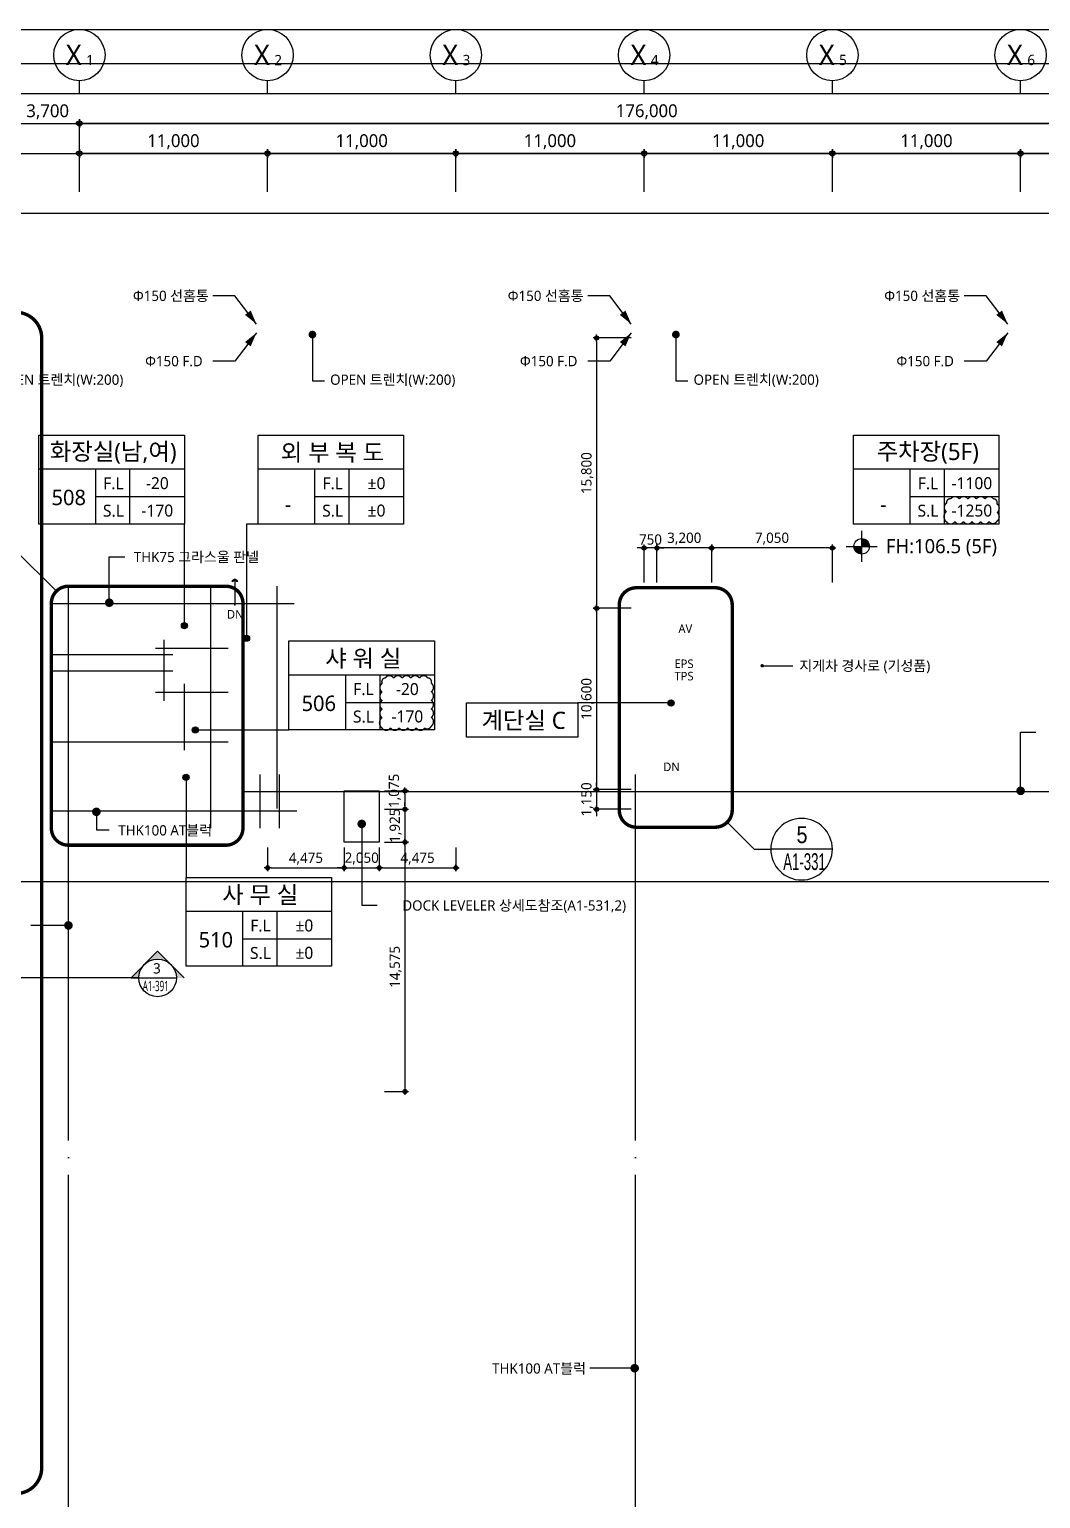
# Model space of a CAD drawing. Header units: millimetres. Extents: x 45782458 to 46215946, y 191740 to 1509539.
# Drawn here: x 45895054 to 45954142, y 387555 to 473440 of the extents above; entities that cross this region are included whole.
import ezdxf
from ezdxf.enums import TextEntityAlignment as Align

# ---------------------------------------------------------------- set-up
doc = ezdxf.new("R2010")
doc.units = ezdxf.units.MM
doc.header["$LTSCALE"] = 1000
doc.header["$MEASUREMENT"] = 0
doc.header["$PDSIZE"] = -10
for name, pattern in [('ACAD_ISO03W100', [30, 12, -18]), ('CEN', [62, 60, -1, 0, -1]), ('SYM$0$DASHDOT', [1, 0.5, -0.25, 0, -0.25])]:
    doc.linetypes.add(name, pattern=pattern)
doc.layers.get('0').update_dxf_attribs({"linetype": 'CONTINUOUS'})
doc.layers.get('Defpoints').update_dxf_attribs({"color": 171, "linetype": 'CONTINUOUS'})
for name, color, linetype in [('Center(AR)', 30, 'CEN'), ('DIM', 7, 'CONTINUOUS'), ('LED', 7, 'CONTINUOUS'), ('NDIM', 7, 'CONTINUOUS'), ('SYM', 7, 'CONTINUOUS'), ('SYM(AXIS)', 7, 'CONTINUOUS'), ('SYM(STAIR)', 251, 'CONTINUOUS'), ('SYMBOL', 7, 'CONTINUOUS'), ('TEXT(AXIS)', 2, 'CONTINUOUS'), ('TEXT(MIN)', 7, 'CONTINUOUS'), ('TEXT(노트)', 7, 'CONTINUOUS'), ('TEXT(실명)', 3, 'CONTINUOUS'), ('TEXT-기입', 6, 'CONTINUOUS'), ('TITLE', 7, 'CONTINUOUS'), ('구간정리', 6, 'CONTINUOUS'), ('구간정리-TEXT', 3, 'CONTINUOUS')]:
    doc.layers.add(name, color=color, linetype=linetype)
doc.layers.add('VE변경사항적용-20220616', color=10, linetype='CONTINUOUS', plot=False)
doc.styles.add('CGS', font='cgse', dxfattribs={"bigfont": 'cgs'})
doc.styles.add('SYM$0$ARIAL', font='arial.ttf')
doc.styles.add('SYM$0$돋움', font='', dxfattribs={"width": 0.9})
doc.styles.add('TE', font='malgun_0.ttf')
doc.styles.add('궁서체', font='')
doc.styles.add('나눔바른고딕', font='NanumBarunGothic.ttf')
doc.styles.get('SYM$0$돋움').set_extended_font_data('Dotum')
doc.styles.get('궁서체').set_extended_font_data('GungsuhChe')
doc.dimstyles.new('BA', dxfattribs={"dimscale": 500, "dimtxt": 3, "dimasz": 1, "dimexe": 1, "dimexo": 5, "dimgap": 0.9, "dimtad": 1, "dimdec": 0, "dimdsep": 46, "dimlunit": 6, "dimtxsty": 'TE', "dimblk": 'DDD', "dimcen": 2.5, "dimclrd": 256, "dimclre": 256, "dimclrt": 3, "dimazin": 2, "dimtfac": 1, "dimtdec": 0, "dimtix": 1, "dimtmove": 2, "dimatfit": 3, "dimldrblk": 'DDD', "dimfxl": 1, "dimtolj": 1, "dimtzin": 0, "dimarcsym": 2})
doc.dimstyles.new('CPDIM1', dxfattribs={"dimtxt": 3, "dimasz": 2.5, "dimexe": 1.25, "dimexo": 5, "dimgap": 1.5, "dimtad": 1, "dimdec": 0, "dimzin": 1, "dimdsep": 46, "dimlunit": 6, "dimtxsty": '궁서체', "dimblk1": 'Z_DOT', "dimblk2": 'Z_DOT', "dimsah": 1, "dimcen": 2.5, "dimadec": 0, "dimazin": 0, "dimtfac": 1, "dimtdec": 0, "dimtix": 1, "dimtmove": 2, "dimatfit": 3, "dimldrblk": 'Z_DOT', "dimfxl": 1, "dimtolj": 1, "dimtzin": 1, "dimarcsym": 0})
doc.dimstyles.new('NDIM 1200', dxfattribs={"dimscale": 500, "dimtxt": 3, "dimasz": 1, "dimexe": 2, "dimexo": 2, "dimgap": 1, "dimtad": 1, "dimdec": 0, "dimdsep": 46, "dimtxsty": 'CGS', "dimblk": 'DOT0', "dimcen": 1, "dimdle": 8, "dimclrd": 2, "dimclre": 2, "dimclrt": 2, "dimadec": 0, "dimazin": 0, "dimtfac": 1, "dimtdec": 0, "dimtix": 1, "dimtmove": 2, "dimatfit": 3, "dimldrblk": 'DOT0', "dimfxl": 1, "dimtolj": 1, "dimtzin": 0, "dimlwd": -1, "dimlwe": -1, "dimarcsym": 0})

# ---------------------------------------------------------------- blocks, each defined once
blk = doc.blocks.new('DDD')
at = {"layer": 'DIM', "color": 0}
for p, q in [((-1, 0), (1, 0)), ((0, -1), (0, 1))]:
    blk.add_line(p, q, dxfattribs=at)
for radius in [0.6, 0.3]:
    blk.add_circle((0, 0), radius, dxfattribs=at)
blk = doc.blocks.new('*D264')
at = {"layer": 'Defpoints', "color": 0, "ltscale": 0.4, "transparency": 16777216}
for p in [(45897972, 467940), (45894272, 462690), (45897972, 462690)]:
    blk.add_point(p, dxfattribs=at)
at = {"layer": 'NDIM', "lineweight": -2, "ltscale": 0.4, "transparency": 16777216}
for p, q in [((45894272, 463940), (45894272, 468190)), ((45897972, 463940), (45897972, 468190)), ((45894522, 467940), (45897722, 467940))]:
    blk.add_line(p, q, dxfattribs=at)
at = {"layer": 'NDIM', "lineweight": -2, "ltscale": 0.4, "transparency": 16777216, "xscale": 250, "yscale": 250, "zscale": 250, "rotation": 180}
blk.add_blockref('DDD', (45894272, 467940), dxfattribs=at)
at = {"layer": 'NDIM', "lineweight": -2, "ltscale": 0.4, "transparency": 16777216, "xscale": 250, "yscale": 250, "zscale": 250}
blk.add_blockref('DDD', (45897972, 467940), dxfattribs=at)
at = {"layer": 'NDIM', "color": 3, "ltscale": 0.4, "transparency": 16777216, "insert": (45896122, 468616), "char_height": 750, "attachment_point": 5, "style": 'TE'}
blk.add_mtext('\\A1;3,700', dxfattribs=at)
blk = doc.blocks.new('*D265')
at = {"layer": 'Defpoints', "color": 0, "ltscale": 0.4, "transparency": 16777216}
for p in [(45897972, 466190), (45897972, 462690), (45908972, 462690)]:
    blk.add_point(p, dxfattribs=at)
at = {"layer": 'NDIM', "lineweight": -2, "ltscale": 0.4, "transparency": 16777216}
for p, q in [((45897972, 463940), (45897972, 466440)), ((45908972, 463940), (45908972, 466440)), ((45908722, 466190), (45898222, 466190))]:
    blk.add_line(p, q, dxfattribs=at)
at = {"layer": 'NDIM', "lineweight": -2, "ltscale": 0.4, "transparency": 16777216, "xscale": 250, "yscale": 250, "zscale": 250, "rotation": 180}
blk.add_blockref('DDD', (45897972, 466190), dxfattribs=at)
at = {"layer": 'NDIM', "lineweight": -2, "ltscale": 0.4, "transparency": 16777216, "xscale": 250, "yscale": 250, "zscale": 250}
blk.add_blockref('DDD', (45908972, 466190), dxfattribs=at)
at = {"layer": 'NDIM', "color": 3, "ltscale": 0.4, "transparency": 16777216, "insert": (45903472, 466868), "char_height": 750, "attachment_point": 5, "style": 'TE'}
blk.add_mtext('\\A1;11,000', dxfattribs=at)
blk = doc.blocks.new('A$C2F20087E')
at = {"layer": 'SYM(AXIS)'}
blk.add_line((600, 0), (600, 300), dxfattribs=at)
blk.add_circle((600, 900), 600, dxfattribs=at)
blk = doc.blocks.new('*D266')
at = {"layer": 'Defpoints', "color": 0, "ltscale": 0.4, "transparency": 16777216}
for p in [(45908972, 466190), (45908972, 462690), (45919972, 462690)]:
    blk.add_point(p, dxfattribs=at)
at = {"layer": 'NDIM', "lineweight": -2, "ltscale": 0.4, "transparency": 16777216}
for p, q in [((45908972, 463940), (45908972, 466440)), ((45919972, 463940), (45919972, 466440)), ((45919722, 466190), (45909222, 466190))]:
    blk.add_line(p, q, dxfattribs=at)
at = {"layer": 'NDIM', "lineweight": -2, "ltscale": 0.4, "transparency": 16777216, "xscale": 250, "yscale": 250, "zscale": 250, "rotation": 180}
blk.add_blockref('DDD', (45908972, 466190), dxfattribs=at)
at = {"layer": 'NDIM', "lineweight": -2, "ltscale": 0.4, "transparency": 16777216, "xscale": 250, "yscale": 250, "zscale": 250}
blk.add_blockref('DDD', (45919972, 466190), dxfattribs=at)
at = {"layer": 'NDIM', "color": 3, "ltscale": 0.4, "transparency": 16777216, "insert": (45914472, 466868), "char_height": 750, "attachment_point": 5, "style": 'TE'}
blk.add_mtext('\\A1;11,000', dxfattribs=at)
blk = doc.blocks.new('*D267')
at = {"layer": 'Defpoints', "color": 0, "ltscale": 0.4, "transparency": 16777216}
for p in [(45919972, 466190), (45919972, 462690), (45930972, 462690)]:
    blk.add_point(p, dxfattribs=at)
at = {"layer": 'NDIM', "lineweight": -2, "ltscale": 0.4, "transparency": 16777216}
for p, q in [((45919972, 463940), (45919972, 466440)), ((45930972, 463940), (45930972, 466440)), ((45930722, 466190), (45920222, 466190))]:
    blk.add_line(p, q, dxfattribs=at)
at = {"layer": 'NDIM', "lineweight": -2, "ltscale": 0.4, "transparency": 16777216, "xscale": 250, "yscale": 250, "zscale": 250, "rotation": 180}
blk.add_blockref('DDD', (45919972, 466190), dxfattribs=at)
at = {"layer": 'NDIM', "lineweight": -2, "ltscale": 0.4, "transparency": 16777216, "xscale": 250, "yscale": 250, "zscale": 250}
blk.add_blockref('DDD', (45930972, 466190), dxfattribs=at)
at = {"layer": 'NDIM', "color": 3, "ltscale": 0.4, "transparency": 16777216, "insert": (45925472, 466868), "char_height": 750, "attachment_point": 5, "style": 'TE'}
blk.add_mtext('\\A1;11,000', dxfattribs=at)
blk = doc.blocks.new('*D268')
at = {"layer": 'Defpoints', "color": 0, "ltscale": 0.4, "transparency": 16777216}
for p in [(45930972, 466190), (45930972, 462690), (45941972, 462690)]:
    blk.add_point(p, dxfattribs=at)
at = {"layer": 'NDIM', "lineweight": -2, "ltscale": 0.4, "transparency": 16777216}
for p, q in [((45930972, 463940), (45930972, 466440)), ((45941972, 463940), (45941972, 466440)), ((45941722, 466190), (45931222, 466190))]:
    blk.add_line(p, q, dxfattribs=at)
at = {"layer": 'NDIM', "lineweight": -2, "ltscale": 0.4, "transparency": 16777216, "xscale": 250, "yscale": 250, "zscale": 250, "rotation": 180}
blk.add_blockref('DDD', (45930972, 466190), dxfattribs=at)
at = {"layer": 'NDIM', "lineweight": -2, "ltscale": 0.4, "transparency": 16777216, "xscale": 250, "yscale": 250, "zscale": 250}
blk.add_blockref('DDD', (45941972, 466190), dxfattribs=at)
at = {"layer": 'NDIM', "color": 3, "ltscale": 0.4, "transparency": 16777216, "insert": (45936472, 466868), "char_height": 750, "attachment_point": 5, "style": 'TE'}
blk.add_mtext('\\A1;11,000', dxfattribs=at)
blk = doc.blocks.new('*D269')
at = {"layer": 'Defpoints', "color": 0, "ltscale": 0.4, "transparency": 16777216}
for p in [(45941972, 466190), (45941972, 462690), (45952972, 462690)]:
    blk.add_point(p, dxfattribs=at)
at = {"layer": 'NDIM', "lineweight": -2, "ltscale": 0.4, "transparency": 16777216}
for p, q in [((45941972, 463940), (45941972, 466440)), ((45952972, 463940), (45952972, 466440)), ((45952722, 466190), (45942222, 466190))]:
    blk.add_line(p, q, dxfattribs=at)
at = {"layer": 'NDIM', "lineweight": -2, "ltscale": 0.4, "transparency": 16777216, "xscale": 250, "yscale": 250, "zscale": 250, "rotation": 180}
blk.add_blockref('DDD', (45941972, 466190), dxfattribs=at)
at = {"layer": 'NDIM', "lineweight": -2, "ltscale": 0.4, "transparency": 16777216, "xscale": 250, "yscale": 250, "zscale": 250}
blk.add_blockref('DDD', (45952972, 466190), dxfattribs=at)
at = {"layer": 'NDIM', "color": 3, "ltscale": 0.4, "transparency": 16777216, "insert": (45947472, 466868), "char_height": 750, "attachment_point": 5, "style": 'TE'}
blk.add_mtext('\\A1;11,000', dxfattribs=at)
blk = doc.blocks.new('*D270')
at = {"layer": 'Defpoints', "color": 0, "ltscale": 0.4, "transparency": 16777216}
for p in [(45952972, 466190), (45952972, 462690), (45963972, 462690)]:
    blk.add_point(p, dxfattribs=at)
at = {"layer": 'NDIM', "lineweight": -2, "ltscale": 0.4, "transparency": 16777216}
for p, q in [((45952972, 463940), (45952972, 466440)), ((45963972, 463940), (45963972, 466440)), ((45963722, 466190), (45953222, 466190))]:
    blk.add_line(p, q, dxfattribs=at)
at = {"layer": 'NDIM', "lineweight": -2, "ltscale": 0.4, "transparency": 16777216, "xscale": 250, "yscale": 250, "zscale": 250, "rotation": 180}
blk.add_blockref('DDD', (45952972, 466190), dxfattribs=at)
at = {"layer": 'NDIM', "lineweight": -2, "ltscale": 0.4, "transparency": 16777216, "xscale": 250, "yscale": 250, "zscale": 250}
blk.add_blockref('DDD', (45963972, 466190), dxfattribs=at)
at = {"layer": 'NDIM', "color": 3, "ltscale": 0.4, "transparency": 16777216, "insert": (45958472, 466868), "char_height": 750, "attachment_point": 5, "style": 'TE'}
blk.add_mtext('\\A1;11,000', dxfattribs=at)
blk = doc.blocks.new('A$C31C7260E')
at = {"layer": 'TITLE'}
for points in [[(0, 0), (0, 4000), (13000, 4000), (13000, 0)], [(13000, 0), (0, 0)]]:
    blk.add_lwpolyline(points, dxfattribs=at)
blk = doc.blocks.new('A$C51E23882')
at = {"layer": 'TITLE'}
blk.add_lwpolyline([(8500, 0), (0, 0), (0, 5200), (8500, 5200)], close=True, dxfattribs=at)
for points in [[(8500, 3200), (0, 3200)], [(3300, 3200), (3300, 0)], [(5300, 3200), (5300, 0)], [(3300, 1600), (8500, 1600)]]:
    blk.add_lwpolyline(points, dxfattribs=at)
at = {"layer": 'TITLE', "style": '나눔바른고딕'}
for s, p in [('F.L', (4352, 2378)), ('S.L', (4352, 778))]:
    blk.add_text(s, height=700, dxfattribs=at).set_placement(p, align=Align.MIDDLE)
blk = doc.blocks.new('level')
at = {"layer": 'SYMBOL'}
for p, q in [((0, 4320), (0, -4320)), ((-4320, 0), (4320, 0))]:
    blk.add_line(p, q, dxfattribs=at)
blk.add_circle((0, 0), 2160, dxfattribs=at)
for points in [[(-2160, 0), (0, 2160), (-2127, 381), (-376, 2126)], [(-2127, 381), (-376, 2126), (-2030, 748), (-738, 2029)], [(-2030, 748), (-738, 2029), (-1859, 1104), (-1089, 1863)], [(-1859, 1104), (-1089, 1863), (-1659, 1388), (-1386, 1658)], [(0, -2160), (2160, 0), (381, -2127), (2126, -376)], [(381, -2127), (2126, -376), (748, -2030), (2029, -738)], [(748, -2030), (2029, -738), (1104, -1859), (1863, -1089)], [(1104, -1859), (1863, -1089), (1388, -1659), (1658, -1386)]]:
    blk.add_solid(points, dxfattribs=at)
at = {"layer": 'SYMBOL', "linetype": 'Continuous'}
for points in [[(0, 2160), (-2160, 0), (0, 0)], [(2160, 0), (0, 0), (0, -2160)]]:
    blk.add_solid(points, dxfattribs=at)
blk = doc.blocks.new('DOT0')
blk.add_line((-3, 0), (3, 0))
at = {"color": 6}
blk.add_circle((0, 0), 0.75, dxfattribs=at)
blk = doc.blocks.new('Z_DOT')
at = {"layer": 'DIM', "color": 0}
for p, q in [((-1, 0), (1, 0)), ((0, -1), (0, 1))]:
    blk.add_line(p, q, dxfattribs=at)
for radius in [0.5, 0.25]:
    blk.add_circle((0, 0), radius, dxfattribs=at)
blk = doc.blocks.new('*D1183')
at = {"layer": 'Defpoints', "color": 0, "ltscale": 0.4, "transparency": 16777216}
for p in [(45931722, 443128), (45931722, 440801), (45934922, 440801)]:
    blk.add_point(p, dxfattribs=at)
at = {"layer": 'NDIM', "lineweight": -2, "ltscale": 0.4, "transparency": 16777216}
for p, q in [((45931722, 441101), (45931722, 443328)), ((45934922, 441101), (45934922, 443328)), ((45934722, 443128), (45931922, 443128))]:
    blk.add_line(p, q, dxfattribs=at)
at = {"layer": 'NDIM', "lineweight": -2, "ltscale": 0.4, "transparency": 16777216, "xscale": 200, "yscale": 200, "zscale": 200, "rotation": 180}
blk.add_blockref('DDD', (45931722, 443128), dxfattribs=at)
at = {"layer": 'NDIM', "lineweight": -2, "ltscale": 0.4, "transparency": 16777216, "xscale": 200, "yscale": 200, "zscale": 200}
blk.add_blockref('DDD', (45934922, 443128), dxfattribs=at)
at = {"layer": 'NDIM', "color": 3, "ltscale": 0.4, "transparency": 16777216, "insert": (45933322, 443669), "char_height": 600, "attachment_point": 5, "style": 'TE'}
blk.add_mtext('\\A1;3,200', dxfattribs=at)
blk = doc.blocks.new('*D1184')
at = {"layer": 'Defpoints', "color": 0, "ltscale": 0.4, "transparency": 16777216}
for p in [(45930972, 443128), (45930972, 440801), (45931722, 440801)]:
    blk.add_point(p, dxfattribs=at)
at = {"layer": 'NDIM', "lineweight": -2, "ltscale": 0.4, "transparency": 16777216}
for p, q in [((45930972, 441101), (45930972, 443328)), ((45931722, 441101), (45931722, 443328)), ((45930772, 443128), (45930572, 443128)), ((45931722, 443128), (45930972, 443128)), ((45931922, 443128), (45932122, 443128))]:
    blk.add_line(p, q, dxfattribs=at)
at = {"layer": 'NDIM', "lineweight": -2, "ltscale": 0.4, "transparency": 16777216, "xscale": 200, "yscale": 200, "zscale": 200}
blk.add_blockref('DDD', (45930972, 443128), dxfattribs=at)
at = {"layer": 'NDIM', "lineweight": -2, "ltscale": 0.4, "transparency": 16777216, "xscale": 200, "yscale": 200, "zscale": 200, "rotation": 180}
blk.add_blockref('DDD', (45931722, 443128), dxfattribs=at)
at = {"layer": 'NDIM', "color": 3, "ltscale": 0.4, "transparency": 16777216, "insert": (45931347, 443618), "char_height": 600, "attachment_point": 5, "style": 'TE'}
blk.add_mtext('\\A1;750', dxfattribs=at)
blk = doc.blocks.new('*D1185')
at = {"layer": 'Defpoints', "color": 0, "ltscale": 0.4, "transparency": 16777216}
for p in [(45934922, 443128), (45934922, 440801), (45941972, 440801)]:
    blk.add_point(p, dxfattribs=at)
at = {"layer": 'NDIM', "lineweight": -2, "ltscale": 0.4, "transparency": 16777216}
for p, q in [((45934922, 441101), (45934922, 443328)), ((45941972, 441101), (45941972, 443328)), ((45941772, 443128), (45935122, 443128))]:
    blk.add_line(p, q, dxfattribs=at)
at = {"layer": 'NDIM', "lineweight": -2, "ltscale": 0.4, "transparency": 16777216, "xscale": 200, "yscale": 200, "zscale": 200, "rotation": 180}
blk.add_blockref('DDD', (45934922, 443128), dxfattribs=at)
at = {"layer": 'NDIM', "lineweight": -2, "ltscale": 0.4, "transparency": 16777216, "xscale": 200, "yscale": 200, "zscale": 200}
blk.add_blockref('DDD', (45941972, 443128), dxfattribs=at)
at = {"layer": 'NDIM', "color": 3, "ltscale": 0.4, "transparency": 16777216, "insert": (45938447, 443669), "char_height": 600, "attachment_point": 5, "style": 'TE'}
blk.add_mtext('\\A1;7,050', dxfattribs=at)
blk = doc.blocks.new('*D1186')
at = {"layer": 'Defpoints', "color": 0, "ltscale": 0.4, "transparency": 16777216}
for p in [(45930522, 439601), (45928195, 429001), (45930522, 429001)]:
    blk.add_point(p, dxfattribs=at)
at = {"layer": 'NDIM', "lineweight": -2, "ltscale": 0.4, "transparency": 16777216}
for p, q in [((45930222, 439601), (45927995, 439601)), ((45928195, 439401), (45928195, 429201)), ((45930222, 429001), (45927995, 429001))]:
    blk.add_line(p, q, dxfattribs=at)
at = {"layer": 'NDIM', "lineweight": -2, "ltscale": 0.4, "transparency": 16777216, "xscale": 200, "yscale": 200, "zscale": 200}
for p, rotation in [((45928195, 439601), 90), ((45928195, 429001), 270)]:
    blk.add_blockref('DDD', p, dxfattribs=dict(at, rotation=rotation))
at = {"layer": 'NDIM', "color": 3, "ltscale": 0.4, "transparency": 16777216, "insert": (45927653, 434301), "char_height": 600, "attachment_point": 5, "rotation": 90, "style": 'TE'}
blk.add_mtext('\\A1;10,600', dxfattribs=at)
blk = doc.blocks.new('*D1187')
at = {"layer": 'Defpoints', "color": 0, "ltscale": 0.4, "transparency": 16777216}
for p in [(45930522, 429001), (45928195, 427851), (45930522, 427851)]:
    blk.add_point(p, dxfattribs=at)
at = {"layer": 'NDIM', "lineweight": -2, "ltscale": 0.4, "transparency": 16777216}
for p, q in [((45930222, 429001), (45927995, 429001)), ((45928195, 429201), (45928195, 429401)), ((45928195, 429001), (45928195, 427851)), ((45930222, 427851), (45927995, 427851)), ((45928195, 427651), (45928195, 427451))]:
    blk.add_line(p, q, dxfattribs=at)
at = {"layer": 'NDIM', "lineweight": -2, "ltscale": 0.4, "transparency": 16777216, "xscale": 200, "yscale": 200, "zscale": 200}
for p, rotation in [((45928195, 429001), 270), ((45928195, 427851), 90)]:
    blk.add_blockref('DDD', p, dxfattribs=dict(at, rotation=rotation))
at = {"layer": 'NDIM', "color": 3, "ltscale": 0.4, "transparency": 16777216, "insert": (45927653, 428426), "char_height": 600, "attachment_point": 5, "rotation": 90, "style": 'TE'}
blk.add_mtext('\\A1;1,150', dxfattribs=at)
blk = doc.blocks.new('*D1188')
at = {"layer": 'Defpoints', "color": 0, "ltscale": 0.4, "transparency": 16777216}
for p in [(45930522, 455401), (45928195, 439601), (45930522, 439601)]:
    blk.add_point(p, dxfattribs=at)
at = {"layer": 'NDIM', "lineweight": -2, "ltscale": 0.4, "transparency": 16777216}
for p, q in [((45930222, 455401), (45927995, 455401)), ((45928195, 455201), (45928195, 439801)), ((45930222, 439601), (45927995, 439601))]:
    blk.add_line(p, q, dxfattribs=at)
at = {"layer": 'NDIM', "lineweight": -2, "ltscale": 0.4, "transparency": 16777216, "xscale": 200, "yscale": 200, "zscale": 200}
for p, rotation in [((45928195, 455401), 90), ((45928195, 439601), 270)]:
    blk.add_blockref('DDD', p, dxfattribs=dict(at, rotation=rotation))
at = {"layer": 'NDIM', "color": 3, "ltscale": 0.4, "transparency": 16777216, "insert": (45927653, 447501), "char_height": 600, "attachment_point": 5, "rotation": 90, "style": 'TE'}
blk.add_mtext('\\A1;15,800', dxfattribs=at)
blk = doc.blocks.new('SYM$0$det-tar-wi')
at = {"layer": '구간정리', "ltscale": 0.2}
blk.add_line((0, 0), (11, 0), dxfattribs=at)
blk.add_circle((5.5, 0), 5.5, dxfattribs=at)
at = {"layer": '구간정리-TEXT', "color": 3, "style": 'SYM$0$ARIAL'}
blk.add_attdef('2', text='', height=3, dxfattribs=at).set_placement((5.5, 2.58), align=Align.MIDDLE_CENTER)
at = {"layer": '구간정리-TEXT', "color": 3, "style": 'SYM$0$ARIAL', "width": 0.6}
blk.add_attdef('A1.00', text='', height=3, dxfattribs=at).set_placement((5.57, -2.22), align=Align.MIDDLE_CENTER)
blk = doc.blocks.new('*D1294')
at = {"layer": 'Defpoints', "color": 0, "ltscale": 0.4, "transparency": 16777216}
for p in [(45913447, 425926), (45915497, 425926), (45915497, 424426)]:
    blk.add_point(p, dxfattribs=at)
at = {"layer": 'NDIM', "lineweight": -2, "ltscale": 0.4, "transparency": 16777216}
for p, q in [((45913447, 425626), (45913447, 424226)), ((45915497, 425626), (45915497, 424226)), ((45913247, 424426), (45913047, 424426)), ((45913447, 424426), (45915497, 424426)), ((45915697, 424426), (45915897, 424426))]:
    blk.add_line(p, q, dxfattribs=at)
at = {"layer": 'NDIM', "lineweight": -2, "ltscale": 0.4, "transparency": 16777216, "xscale": 200, "yscale": 200, "zscale": 200}
blk.add_blockref('DDD', (45913447, 424426), dxfattribs=at)
at = {"layer": 'NDIM', "lineweight": -2, "ltscale": 0.4, "transparency": 16777216, "xscale": 200, "yscale": 200, "zscale": 200, "rotation": 180}
blk.add_blockref('DDD', (45915497, 424426), dxfattribs=at)
at = {"layer": 'NDIM', "color": 3, "ltscale": 0.4, "transparency": 16777216, "insert": (45914472, 424967), "char_height": 600, "attachment_point": 5, "style": 'TE'}
blk.add_mtext('\\A1;2,050', dxfattribs=at)
blk = doc.blocks.new('*D1295')
at = {"layer": 'Defpoints', "color": 0, "ltscale": 0.4, "transparency": 16777216}
for p in [(45915497, 425926), (45919972, 425926), (45919972, 424426)]:
    blk.add_point(p, dxfattribs=at)
at = {"layer": 'NDIM', "lineweight": -2, "ltscale": 0.4, "transparency": 16777216}
for p, q in [((45915497, 425626), (45915497, 424226)), ((45919972, 425626), (45919972, 424226)), ((45915697, 424426), (45919772, 424426))]:
    blk.add_line(p, q, dxfattribs=at)
at = {"layer": 'NDIM', "lineweight": -2, "ltscale": 0.4, "transparency": 16777216, "xscale": 200, "yscale": 200, "zscale": 200, "rotation": 180}
blk.add_blockref('DDD', (45915497, 424426), dxfattribs=at)
at = {"layer": 'NDIM', "lineweight": -2, "ltscale": 0.4, "transparency": 16777216, "xscale": 200, "yscale": 200, "zscale": 200}
blk.add_blockref('DDD', (45919972, 424426), dxfattribs=at)
at = {"layer": 'NDIM', "color": 3, "ltscale": 0.4, "transparency": 16777216, "insert": (45917735, 424962), "char_height": 600, "attachment_point": 5, "style": 'TE'}
blk.add_mtext('\\A1;4,475', dxfattribs=at)
blk = doc.blocks.new('*D1296')
at = {"layer": 'Defpoints', "color": 0, "ltscale": 0.4, "transparency": 16777216}
for p in [(45908972, 425926), (45913447, 425926), (45913447, 424426)]:
    blk.add_point(p, dxfattribs=at)
at = {"layer": 'NDIM', "lineweight": -2, "ltscale": 0.4, "transparency": 16777216}
for p, q in [((45908972, 425626), (45908972, 424226)), ((45913447, 425626), (45913447, 424226)), ((45909172, 424426), (45913247, 424426))]:
    blk.add_line(p, q, dxfattribs=at)
at = {"layer": 'NDIM', "lineweight": -2, "ltscale": 0.4, "transparency": 16777216, "xscale": 200, "yscale": 200, "zscale": 200, "rotation": 180}
blk.add_blockref('DDD', (45908972, 424426), dxfattribs=at)
at = {"layer": 'NDIM', "lineweight": -2, "ltscale": 0.4, "transparency": 16777216, "xscale": 200, "yscale": 200, "zscale": 200}
blk.add_blockref('DDD', (45913447, 424426), dxfattribs=at)
at = {"layer": 'NDIM', "color": 3, "ltscale": 0.4, "transparency": 16777216, "insert": (45911210, 424962), "char_height": 600, "attachment_point": 5, "style": 'TE'}
blk.add_mtext('\\A1;4,475', dxfattribs=at)
blk = doc.blocks.new('*D1297')
at = {"layer": 'Defpoints', "color": 0, "ltscale": 0.4, "transparency": 16777216}
for p in [(45915497, 425926), (45915497, 411351), (45916997, 411351)]:
    blk.add_point(p, dxfattribs=at)
at = {"layer": 'NDIM', "lineweight": -2, "ltscale": 0.4, "transparency": 16777216}
for p, q in [((45915797, 425926), (45917197, 425926)), ((45916997, 425726), (45916997, 411551)), ((45915797, 411351), (45917197, 411351))]:
    blk.add_line(p, q, dxfattribs=at)
at = {"layer": 'NDIM', "lineweight": -2, "ltscale": 0.4, "transparency": 16777216, "xscale": 200, "yscale": 200, "zscale": 200}
for p, rotation in [((45916997, 425926), 90), ((45916997, 411351), 270)]:
    blk.add_blockref('DDD', p, dxfattribs=dict(at, rotation=rotation))
at = {"layer": 'NDIM', "color": 3, "ltscale": 0.4, "transparency": 16777216, "insert": (45916455, 418639), "char_height": 600, "attachment_point": 5, "rotation": 90, "style": 'TE'}
blk.add_mtext('\\A1;14,575', dxfattribs=at)
blk = doc.blocks.new('*D1298')
at = {"layer": 'Defpoints', "color": 0, "ltscale": 0.4, "transparency": 16777216}
for p in [(45915497, 427851), (45915497, 425926), (45916997, 425926)]:
    blk.add_point(p, dxfattribs=at)
at = {"layer": 'NDIM', "lineweight": -2, "ltscale": 0.4, "transparency": 16777216}
for p, q in [((45915797, 427851), (45917197, 427851)), ((45916997, 428051), (45916997, 428251)), ((45916997, 427851), (45916997, 425926)), ((45915797, 425926), (45917197, 425926)), ((45916997, 425726), (45916997, 425526))]:
    blk.add_line(p, q, dxfattribs=at)
at = {"layer": 'NDIM', "lineweight": -2, "ltscale": 0.4, "transparency": 16777216, "xscale": 200, "yscale": 200, "zscale": 200}
for p, rotation in [((45916997, 427851), 270), ((45916997, 425926), 90)]:
    blk.add_blockref('DDD', p, dxfattribs=dict(at, rotation=rotation))
at = {"layer": 'NDIM', "color": 3, "ltscale": 0.4, "transparency": 16777216, "insert": (45916455, 426889), "char_height": 600, "attachment_point": 5, "rotation": 90, "style": 'TE'}
blk.add_mtext('\\A1;1,925', dxfattribs=at)
blk = doc.blocks.new('*D1299')
at = {"layer": 'Defpoints', "color": 0, "ltscale": 0.4, "transparency": 16777216}
for p in [(45915497, 428926), (45915497, 427851), (45916997, 427851)]:
    blk.add_point(p, dxfattribs=at)
at = {"layer": 'NDIM', "lineweight": -2, "ltscale": 0.4, "transparency": 16777216}
for p, q in [((45915797, 428926), (45917197, 428926)), ((45916997, 428726), (45916997, 428051)), ((45915797, 427851), (45917197, 427851))]:
    blk.add_line(p, q, dxfattribs=at)
at = {"layer": 'NDIM', "lineweight": -2, "ltscale": 0.4, "transparency": 16777216, "xscale": 200, "yscale": 200, "zscale": 200}
for p, rotation in [((45916997, 428926), 90), ((45916997, 427851), 270)]:
    blk.add_blockref('DDD', p, dxfattribs=dict(at, rotation=rotation))
at = {"layer": 'NDIM', "color": 3, "ltscale": 0.4, "transparency": 16777216, "insert": (45916407, 428926), "char_height": 600, "attachment_point": 5, "rotation": 90, "style": 'TE'}
blk.add_mtext('\\A1;1,075', dxfattribs=at)

msp = doc.modelspace()

# ---------------------------------------------------------------- hatches: boundary and pattern name
at = {"layer": 'LED'}
h = msp.add_hatch(color=256, dxfattribs=at)
h.dxf.hatch_style = 1
edge = h.paths.add_edge_path()
edge.add_arc((45904112.3, 438576.3), 180, 180, 540, ccw=False)
h = msp.add_hatch(color=256, dxfattribs=at)
h.dxf.hatch_style = 1
edge = h.paths.add_edge_path()
edge.add_arc((45907741.1, 437851.3), 180, 270, 630, ccw=False)
h = msp.add_hatch(color=256, dxfattribs=at)
h.dxf.hatch_style = 1
edge = h.paths.add_edge_path()
edge.add_arc((45932547.3, 434066.3), 180, 0, 360)
h = msp.add_hatch(color=256, dxfattribs=at)
h.dxf.hatch_style = 1
edge = h.paths.add_edge_path()
edge.add_arc((45904752.3, 432491.3), 180, 180, 540, ccw=False)
h = msp.add_hatch(color=256, dxfattribs=at)
h.dxf.hatch_style = 1
edge = h.paths.add_edge_path()
edge.add_arc((45904204.8, 429724.6), 180, 180, 540, ccw=False)
h = msp.add_hatch(color=256, dxfattribs=at)
h.dxf.hatch_style = 1
edge = h.paths.add_edge_path()
edge.add_arc((45904204.8, 429724.6), 180, -180, 180)
at = {"layer": 'SYM'}
h = msp.add_hatch(color=256, dxfattribs=at)
h.paths.add_polyline_path([(45902546.9, 419550.6), (45901769.1, 418772.8, -0.4142136), (45903324.7, 418772.8)])
h.paths.add_polyline_path([(45901769.1, 418772.8), (45900991.3, 417995), (45901446.9, 417995, -0.1989124)])
h.paths.add_polyline_path([(45903324.7, 418772.8, -0.1989124), (45903646.9, 417995), (45904102.5, 417995)])

# ---------------------------------------------------------------- linework, layer by layer
at = {"ltscale": 10000}
for p, q in [((45904112.3, 438576.3), (45904112.3, 444526.3)), ((45904752.3, 432491.3), (45910222.3, 432491.3))]:
    msp.add_line(p, q, dxfattribs=at)
msp.add_line((45901446.9, 417995), (45903646.9, 417995))
for points in [[(45908422.3, 444526.3), (45907741.1, 444526.3), (45907741.1, 437851.3)], [(45932547.3, 434066.3), (45927097.3, 434066.3)], [(45904204.8, 429724.6), (45904204.8, 423871.4)]]:
    msp.add_lwpolyline(points, dxfattribs=at)
at = {"color": 8, "ltscale": 10000}
msp.add_lwpolyline([(45913447.3, 428926.3), (45915497.3, 428926.3), (45915497.3, 425926.3), (45913447.3, 425926.3)], close=True, dxfattribs=at)
at = {"layer": 'Center(AR)'}
for p, q in [((45897334.8, 346490.2), (45897334.8, 440888.8)), ((45905659.8, 426751.3), (45905659.8, 440888.8)), ((45909522.3, 427888.8), (45909522.3, 440888.8)), ((45896334.8, 439888.8), (45910522.3, 439888.8)), ((45902429.8, 437263.8), (45906659.8, 437263.8)), ((45902929.8, 434188.8), (45902929.8, 437763.8)), ((45896334.8, 436901.3), (45903429.8, 436901.3)), ((45896334.8, 435951.3), (45903429.8, 435951.3)), ((45902429.8, 434688.8), (45906659.8, 434688.8)), ((45904122.3, 431301.3), (45904122.3, 435188.8)), ((45896334.8, 431801.3), (45906659.8, 431801.3)), ((45908534.8, 426751.3), (45908534.8, 429888.8)), ((45909672.3, 426751.3), (45909672.3, 429888.8)), ((45930472.3, 346490.2), (45930472.3, 429888.8)), ((45907534.8, 428888.8), (45966972.3, 428888.8)), ((45896334.8, 427751.3), (45910672.3, 427751.3))]:
    msp.add_line(p, q, dxfattribs=at)
at = {"layer": 'Defpoints'}
msp.add_line((45853593.1, 423626.3), (45966972.3, 423626.3), dxfattribs=at)
for points in [[(45977722.3, 335740.2), (45801022.3, 335740.2), (45801022.3, 473440.2), (45977722.3, 473440.2)], [(45975722.3, 337740.2), (45803022.3, 337740.2), (45803022.3, 471440.2), (45975722.3, 471440.2)], [(45973972.3, 339490.2), (45804772.3, 339490.2), (45804772.3, 469690.2), (45973972.3, 469690.2)], [(45972222.3, 341240.2), (45806522.3, 341240.2), (45806522.3, 467940.2), (45972222.3, 467940.2)], [(45970472.3, 342990.2), (45808272.3, 342990.2), (45808272.3, 466190.2), (45970472.3, 466190.2)], [(45966972.3, 346490.2), (45811772.3, 346490.2), (45811772.3, 462690.2), (45966972.3, 462690.2)], [(45966972.3, 346490.2), (45824022.3, 346490.2), (45824022.3, 462690.2), (45966972.3, 462690.2)]]:
    msp.add_lwpolyline(points, close=True, dxfattribs=at)
at = {"layer": 'LED', "ltscale": 10000}
for p, q in [((45899722.3, 442602), (45900622.5, 442602)), ((45952972.3, 432354.9), (45953872.5, 432354.9)), ((45898968.2, 426652), (45899722.3, 426652)), ((45914472.3, 422254.5), (45915372.5, 422254.5))]:
    msp.add_line(p, q, dxfattribs=at)
at = {"layer": 'LED'}
for points in [[(45908322.3, 456213.8), (45907067.6, 457866.5), (45905779.7, 457866.5)], [(45930222.3, 456213.8), (45928967.6, 457866.5), (45927679.7, 457866.5)], [(45952222.3, 456213.8), (45950967.6, 457866.5), (45949679.7, 457866.5)], [(45908322.3, 455701.3), (45907067.6, 454048.6), (45905779.7, 454048.6)], [(45930222.3, 455701.3), (45928967.6, 454048.6), (45927679.7, 454048.6)], [(45952222.3, 455701.3), (45950967.6, 454048.6), (45949679.7, 454048.6)]]:
    msp.add_lwpolyline(points, dxfattribs=at)
for centre in [(45904112.3, 438576.3), (45907741.1, 437851.3), (45932547.3, 434066.3), (45904752.3, 432491.3), (45904204.8, 429724.6), (45904204.8, 429724.6)]:
    msp.add_circle(centre, 180, dxfattribs=at)
for points in [[(45908322.3, 456213.8), (45907652.5, 456751.6), (45907984.4, 457003.5)], [(45930222.3, 456213.8), (45929552.5, 456751.6), (45929884.4, 457003.5)], [(45952222.3, 456213.8), (45951552.5, 456751.6), (45951884.4, 457003.5)], [(45908322.3, 455701.3), (45907652.5, 455163.6), (45907984.4, 454911.6)], [(45930222.3, 455701.3), (45929552.5, 455163.6), (45929884.4, 454911.6)], [(45952222.3, 455701.3), (45951552.5, 455163.6), (45951884.4, 454911.6)]]:
    msp.add_solid(points, dxfattribs=at)
at = {"layer": 'NDIM', "ltscale": 0.4}
for p, q in [((45897972.3, 463940.2), (45897972.3, 468190.2)), ((45966972.3, 467940.2), (45898222.3, 467940.2))]:
    msp.add_line(p, q, dxfattribs=at)
at = {"layer": 'SYM'}
for p, q in [((45900991.3, 417995), (45902546.9, 419550.6)), ((45904102.5, 417995), (45902546.9, 419550.6)), ((45901446.9, 417995), (45892258.5, 417995)), ((45900991.3, 417995), (45901446.9, 417995))]:
    msp.add_line(p, q, dxfattribs=at)
msp.add_circle((45902546.9, 417995), 1100, dxfattribs=at)
at = {"layer": 'SYM(STAIR)'}
msp.add_lwpolyline([(45906884.6, 441200.2), (45906898.9, 441175.4), (45907059.8, 441268.3), (45907220.7, 441175.4), (45907235, 441200.2), (45907059.8, 441301.3)], close=True, dxfattribs=at)
msp.add_lwpolyline([(45907059.8, 441301.3), (45907059.8, 439801.3)], dxfattribs=at)
at = {"layer": 'SYM(STAIR)', "const_width": 50}
msp.add_lwpolyline([(45907084.8, 439801.3, -1), (45907034.8, 439801.3, -1)], format="xyb", close=True, dxfattribs=at)
at = {"layer": 'VE변경사항적용-20220616', "linetype": 'ACAD_ISO03W100'}
for points in [[(45948635.5, 444664.6, 0.5205671), (45949135.5, 444664.6, 0.5205671), (45949635.5, 444664.6, 0.5205671), (45950135.5, 444664.6, 0.5205671), (45950635.5, 444664.6, 0.5205671), (45951135.5, 444664.6, 0.5205671), (45951601, 444699.2, 0.5205671), (45951601, 445199.2, 0.5205671), (45951601, 445699.2, 0.5205671), (45951391.5, 445989.7, 0.5205671), (45950891.5, 445989.7, 0.5205671), (45950391.5, 445989.7, 0.5205671), (45949891.5, 445989.7, 0.5205671), (45949391.5, 445989.7, 0.5205671), (45948891.5, 445989.7, 0.5205671), (45948635.5, 445745.6, 0.5205671), (45948635.5, 445245.6, 0.5205671)], [(45915657.7, 432605.3, 0.5205671), (45916157.7, 432605.3, 0.5205671), (45916657.7, 432605.3, 0.5205671), (45917157.7, 432605.3, 0.5205671), (45917657.7, 432605.3, 0.5205671), (45918157.7, 432605.3, 0.5205671), (45918542.1, 432721, 0.5205671), (45918542.1, 433221, 0.5205671), (45918542.1, 433721, 0.5205671), (45918542.1, 434221, 0.5205671), (45918542.1, 434721, 0.5205671), (45918542.1, 435221, 0.5205671), (45918342, 435521, 0.5205671), (45917842, 435521, 0.5205671), (45917342, 435521, 0.5205671), (45916842, 435521, 0.5205671), (45916342, 435521, 0.5205671), (45915842, 435521, 0.5205671), (45915657.7, 435205.3, 0.5205671), (45915657.7, 434705.3, 0.5205671), (45915657.7, 434205.3, 0.5205671), (45915657.7, 433705.3, 0.5205671), (45915657.7, 433205.3, 0.5205671)]]:
    msp.add_lwpolyline(points, format="xyb", close=True, dxfattribs=at)
at = {"layer": '구간정리', "linetype": 'SYM$0$DASHDOT', "ltscale": 2, "const_width": 200}
for points in [[(45894272.3, 387851.3), (45848272.3, 387851.3, -0.4142136), (45846772.3, 389351.3), (45846772.3, 455401.3, -0.4142136), (45848272.3, 456901.3), (45894272.3, 456901.3, -0.4142136), (45895772.3, 455401.3), (45895772.3, 389351.3, -0.4142136)], [(45897334.8, 425751.3), (45906532.9, 425751.3, 0.4142136), (45907532.9, 426751.3), (45907532.9, 439888.8, 0.4142136), (45906532.9, 440888.8), (45897334.8, 440888.8, 0.4142136), (45896334.8, 439888.8), (45896334.8, 426751.3, 0.4142136)], [(45935122.3, 426801.3), (45930522.3, 426801.3, -0.4142136), (45929522.3, 427801.3), (45929522.3, 439801.3, -0.4142136), (45930522.3, 440801.3), (45935122.3, 440801.3, -0.4142136), (45936122.3, 439801.3), (45936122.3, 427801.3, -0.4142136)]]:
    msp.add_lwpolyline(points, format="xyb", close=True, dxfattribs=at)
at = {"layer": '구간정리', "ltscale": 0.2}
for points in [[(45896627.7, 440595.9), (45894209.8, 443013.8), (45891815.4, 443013.8)], [(45935829.4, 427094.2), (45937405.7, 425517.9), (45938372.3, 425517.9)]]:
    msp.add_lwpolyline(points, dxfattribs=at)

# ---------------------------------------------------------------- block references
for name, p, xscale, yscale, zscale in [('A$C2F20087E', (45896472.3, 469690.2), 2.5, 2.5, 2.5), ('A$C2F20087E', (45907472.3, 469690.2), 2.5, 2.5, 2.5), ('A$C2F20087E', (45918472.3, 469690.2), 2.5, 2.5, 2.5), ('A$C2F20087E', (45929472.3, 469690.2), 2.5, 2.5, 2.5), ('A$C2F20087E', (45940472.3, 469690.2), 2.5, 2.5, 2.5), ('A$C2F20087E', (45951472.3, 469690.2), 2.5, 2.5, 2.5), ('A$C31C7260E', (45920597.3, 432066.3), 0.5, 0.5, 0.5)]:
    msp.add_blockref(name, p, dxfattribs=dict(xscale=xscale, yscale=yscale, zscale=zscale))
for p in [(45895612.3, 444526.3), (45908422.3, 444526.3), (45943209.8, 444526.3), (45910222.3, 432491.3), (45904204.8, 418671.4)]:
    msp.add_blockref('A$C51E23882', p)
at = {"layer": 'NDIM', "ltscale": 0.4, "xscale": 250, "yscale": 250, "zscale": 250, "rotation": 180}
msp.add_blockref('DDD', (45897972.3, 467940.2), dxfattribs=at)
at = {"layer": 'SYMBOL', "xscale": 0.210048437524453, "yscale": 0.210048437524453, "zscale": 0.210048437524453, "rotation": 90}
msp.add_blockref('level', (45943689.1, 443217.8), dxfattribs=at)
at = {"layer": '구간정리'}
ref = msp.add_blockref('SYM$0$det-tar-wi', (45941972.3, 425517.9), dxfattribs=dict(at, xscale=-327.2727272727273, yscale=327.2727272727273, zscale=327.2727272727273))
ref.add_attrib('A1.00', 'A1-331', dxfattribs={"layer": '구간정리-TEXT', "color": 3, "height": 981.82, "style": 'SYM$0$돋움', "width": 0.6}).set_placement((45940346.9, 424790.3), align=Align.MIDDLE_CENTER)
ref.add_attrib('2', '5', dxfattribs={"layer": '구간정리-TEXT', "color": 3, "height": 981.8, "style": 'SYM$0$돋움', "width": 0.9}).set_placement((45940199.9, 426363.4), align=Align.MIDDLE_CENTER)

# ---------------------------------------------------------------- texts
at = {"layer": 'NDIM', "color": 3, "ltscale": 0.4, "insert": (45931127.1, 468617.6), "char_height": 750, "attachment_point": 5, "style": 'TE'}
msp.add_mtext('\\A1;176,000', dxfattribs=at)
at = {"layer": 'SYMBOL', "style": '나눔바른고딕'}
msp.add_text('FH:106.5 (5F)', height=825, dxfattribs=at).set_placement((45945107, 442819.7))
at = {"layer": 'TEXT(AXIS)', "style": '나눔바른고딕'}
for s, height, p in [('X', 1200, (45897643.2, 471950.1)), ('X', 1200, (45908643.2, 471950.1)), ('X', 1200, (45919643.2, 471950.1)), ('X', 1200, (45930643.2, 471950.1)), ('X', 1200, (45941643.2, 471950.1)), ('X', 1200, (45952643.2, 471950.1)), ('1', 600, (45898591.3, 471650.2)), ('2', 600, (45909591.3, 471650.2)), ('3', 600, (45920591.3, 471650.2)), ('4', 600, (45931591.3, 471650.2)), ('5', 600, (45942591.3, 471650.2)), ('6', 600, (45953591.3, 471650.2))]:
    msp.add_text(s, height=height, dxfattribs=at).set_placement(p, align=Align.MIDDLE)
at = {"layer": 'TEXT(MIN)', "style": '나눔바른고딕'}
for s, p in [('Φ150 선홈통', (45905537.6, 457866.5)), ('Φ150 선홈통', (45927437.6, 457866.5)), ('Φ150 선홈통', (45949437.6, 457866.5)), ('THK75 그라스울 판넬', (45908468.9, 442599.5)), ('지게차 경사로 (기성품)', (45947693.1, 436238.8)), ('THK100 AT블럭', (45905729.5, 426619.4)), ('DOCK LEVELER 상세도참조(A1-531,2)', (45929920.3, 422227.9)), ('THK100 AT블럭', (45927574.1, 395163))]:
    msp.add_text(s, height=600, dxfattribs=at).set_placement(p, align=Align.MIDDLE_RIGHT)
for s, p in [('Φ150 F.D', (45901818.6, 454048.6)), ('Φ150 F.D', (45923718.6, 454048.6)), ('Φ150 F.D', (45945718.6, 454048.6)), ('OPEN 트렌치(W:200)', (45893221.8, 452964.1)), ('OPEN 트렌치(W:200)', (45912625.6, 452964.1)), ('OPEN 트렌치(W:200)', (45933863.7, 452964.1))]:
    msp.add_text(s, height=600, dxfattribs=at).set_placement(p, align=Align.MIDDLE_LEFT)
for s, p in [('DN', (45907084.2, 439247.5)), ('AV', (45933380.9, 438403.8)), ('EPS', (45933305.3, 436357.1)), ('TPS', (45933305.3, 435635.1)), ('DN', (45932573.5, 430330.7))]:
    msp.add_text(s, height=500, dxfattribs=at).set_placement(p, align=Align.MIDDLE_CENTER)
at = {"layer": 'TEXT(노트)', "style": '나눔바른고딕'}
msp.add_text('3', height=600, dxfattribs=at).set_placement((45902281.6, 418252.1))
at = {"layer": 'TEXT(노트)', "style": '나눔바른고딕', "width": 0.6}
msp.add_text('A1-391', height=600, dxfattribs=at).set_placement((45901673.9, 417221.7))
at = {"layer": 'TEXT(실명)', "style": '나눔바른고딕'}
for s, p in [('화장실(남,여)', (45899950, 448720.5)), ('외 부 복 도', (45912760, 448720.5)), ('주차장(5F)', (45947547.5, 448720.5)), ('샤 워 실', (45914560, 436685.5)), ('계단실 C', (45923935, 433060.5)), ('사 무 실', (45908542.5, 422865.5))]:
    msp.add_text(s, height=1000, dxfattribs=at).set_placement(p, align=Align.MIDDLE)
at = {"layer": 'TEXT-기입', "style": '나눔바른고딕'}
for s, height, p in [('-20', 700, (45902528.4, 446914.2)), ('±0', 700, (45915338.4, 446914.2)), ('-1100', 700, (45950125.9, 446914.2)), ('508', 900, (45897353.6, 446079.9)), ('-170', 700, (45902528.4, 445314.2)), ('-', 900, (45910163.6, 445676.9)), ('±0', 700, (45915338.4, 445314.2)), ('-', 900, (45944951.1, 445675.8)), ('-1250', 700, (45950125.9, 445314.2)), ('-20', 700, (45917138.4, 434879.2)), ('506', 900, (45911963.6, 434044.9)), ('-170', 700, (45917138.4, 433279.2)), ('±0', 700, (45911120.9, 421059.3)), ('510', 900, (45905946.1, 420224.9)), ('±0', 700, (45911120.9, 419459.3))]:
    msp.add_text(s, height=height, dxfattribs=at).set_placement(p, align=Align.MIDDLE)

# ---------------------------------------------------------------- dimensions: what is measured, and where the dimension line sits
at = {"layer": 'NDIM', "ltscale": 0.4}
for base, p1, p2, override, picture, middle in [((45897972.3, 467940.2), (45894272.3, 462690.2), (45897972.3, 462690.2), {"dimscale": 250}, '*D264', (45896122.3, 468615.6)), ((45913447.3, 424426.3), (45908972.3, 425926.3), (45913447.3, 425926.3), {"dimscale": 200, "dimexo": 1.5}, '*D1296', (45911209.8, 424961.8)), ((45915497.3, 424426.3), (45913447.3, 425926.3), (45915497.3, 425926.3), {"dimscale": 200, "dimexo": 1.5}, '*D1294', (45914472.3, 424966.7)), ((45919972.3, 424426.3), (45915497.3, 425926.3), (45919972.3, 425926.3), {"dimscale": 200, "dimexo": 1.5}, '*D1295', (45917734.8, 424961.8))]:
    dim = msp.add_linear_dim(base=base, p1=p1, p2=p2, dimstyle='BA', override=override, dxfattribs=at)
    dim.commit()
    dim.dimension.update_dxf_attribs({"geometry": picture, "text_midpoint": middle})
for base, p1, p2, angle, override, picture, middle in [((45897972.3, 466190.2), (45908972.3, 462690.2), (45897972.3, 462690.2), 180, {"dimscale": 250}, '*D265', (45903472.3, 466867.6)), ((45908972.3, 466190.2), (45919972.3, 462690.2), (45908972.3, 462690.2), 180, {"dimscale": 250}, '*D266', (45914472.3, 466867.6)), ((45919972.3, 466190.2), (45930972.3, 462690.2), (45919972.3, 462690.2), 180, {"dimscale": 250}, '*D267', (45925472.3, 466867.6)), ((45930972.3, 466190.2), (45941972.3, 462690.2), (45930972.3, 462690.2), 180, {"dimscale": 250}, '*D268', (45936472.3, 466867.6)), ((45941972.3, 466190.2), (45952972.3, 462690.2), (45941972.3, 462690.2), 180, {"dimscale": 250}, '*D269', (45947472.3, 466867.6)), ((45952972.3, 466190.2), (45963972.3, 462690.2), (45952972.3, 462690.2), 180, {"dimscale": 250}, '*D270', (45958472.3, 466867.6)), ((45928195.4, 439601.3), (45930522.3, 455401.3), (45930522.3, 439601.3), 270, {"dimscale": 200, "dimexo": 1.5}, '*D1188', (45927653.4, 447501.3)), ((45931722.3, 443128.3), (45934922.3, 440801.3), (45931722.3, 440801.3), 180, {"dimscale": 200, "dimexo": 1.5}, '*D1183', (45933322.3, 443668.6)), ((45934922.3, 443128.3), (45941972.3, 440801.3), (45934922.3, 440801.3), 180, {"dimscale": 200, "dimexo": 1.5}, '*D1185', (45938447.3, 443668.6)), ((45930972.3, 443128.3), (45931722.3, 440801.3), (45930972.3, 440801.3), 180, {"dimscale": 200, "dimexo": 1.5}, '*D1184', (45931347.3, 443618.3)), ((45928195.4, 429001.3), (45930522.3, 439601.3), (45930522.3, 429001.3), 270, {"dimscale": 200, "dimexo": 1.5}, '*D1186', (45927653.4, 434301.3)), ((45928195.4, 427851.3), (45930522.3, 429001.3), (45930522.3, 427851.3), 270, {"dimscale": 200, "dimexo": 1.5}, '*D1187', (45927653.4, 428426.3)), ((45916997.3, 425926.3), (45915497.3, 427851.3), (45915497.3, 425926.3), 270, {"dimscale": 200, "dimexo": 1.5}, '*D1298', (45916455.4, 426888.8)), ((45916997.3, 411351.3), (45915497.3, 425926.3), (45915497.3, 411351.3), 270, {"dimscale": 200, "dimexo": 1.5}, '*D1297', (45916455.4, 418638.8))]:
    dim = msp.add_linear_dim(base=base, p1=p1, p2=p2, angle=angle, dimstyle='BA', override=override, dxfattribs=at)
    dim.commit()
    dim.dimension.update_dxf_attribs({"geometry": picture, "text_midpoint": middle})
dim = msp.add_linear_dim(base=(45916997.3, 427851.3), p1=(45915497.3, 428926.3), p2=(45915497.3, 427851.3), angle=270, dimstyle='BA', override={"dimscale": 200, "dimexo": 1.5}, dxfattribs=at)
dim.commit()
dim.dimension.update_dxf_attribs({"geometry": '*D1299', "text_midpoint": (45916406.9, 428926.3), "dimtype": 160})

# ---------------------------------------------------------------- leaders
at = {"ltscale": 10000}
for points in [[(45911592.3, 455601.3), (45911592.3, 452893.4), (45912292.3, 452893.4)], [(45932830.4, 455601.3), (45932830.4, 452893.4), (45933530.4, 452893.4)]]:
    msp.add_leader(points, dimstyle='CPDIM1', override={"dimtxt": 3000, "dimasz": 450, "dimgap": 1, "dimtad": 0, "dimzin": 0, "dimtxsty": 'CGS', "dimldrblk": 'Dot'}, dxfattribs=at)
at = {"layer": 'LED', "ltscale": 10000}
for points, override in [([(45899722.3, 439926.3), (45899722.3, 442602)], {"dimasz": 1, "dimtad": 0, "dimclrd": 256, "dimldrblk": 'Dot'}), ([(45937872.3, 436238.8), (45939672.3, 436238.8)], {"dimasz": 0.4, "dimtad": 0, "dimclrd": 256, "dimldrblk": 'Dot'}), ([(45952972.3, 428926.3), (45952972.3, 432354.9)], {"dimasz": 1, "dimtad": 0, "dimclrd": 256, "dimldrblk": 'Dot'}), ([(45898968.2, 427701.3), (45898968.2, 426652)], {"dimasz": 1, "dimtad": 0, "dimclrd": 256, "dimldrblk": 'Dot'}), ([(45914472.3, 426993.3), (45914472.3, 422254.5)], {"dimasz": 1, "dimtad": 0, "dimclrd": 256, "dimldrblk": 'Dot'}), ([(45897334.8, 421061.1, 0.5), (45895134.9, 421061.1, 0.5)], {"dimasz": 1, "dimtad": 0, "dimclrd": 256, "dimldrblk": 'Dot'}), ([(45930422.3, 395175.2), (45927796.7, 395175.2)], {"dimasz": 1, "dimtad": 0, "dimclrd": 256, "dimldrblk": 'Dot'})]:
    msp.add_leader(points, dimstyle='NDIM 1200', override=override, dxfattribs=at)

doc.saveas('drawing.dxf')
